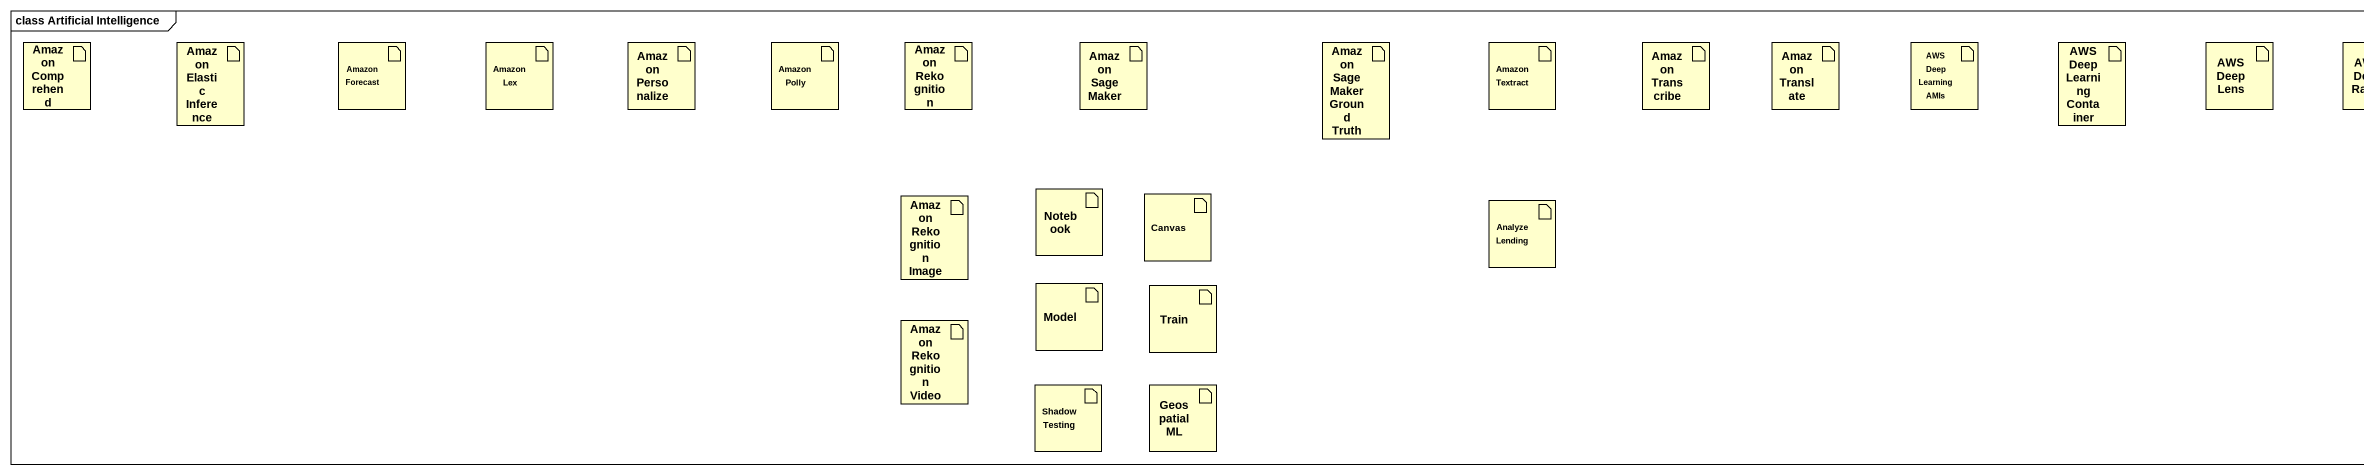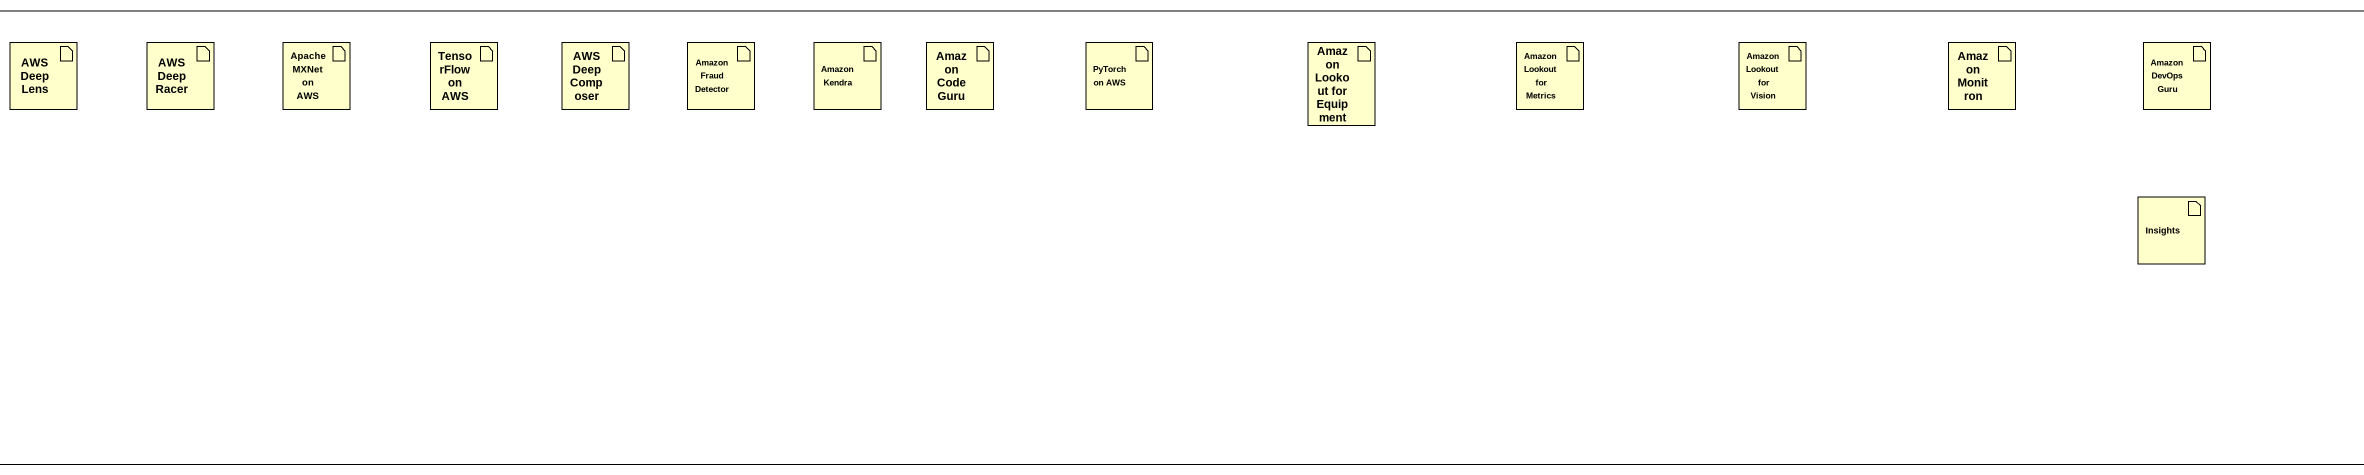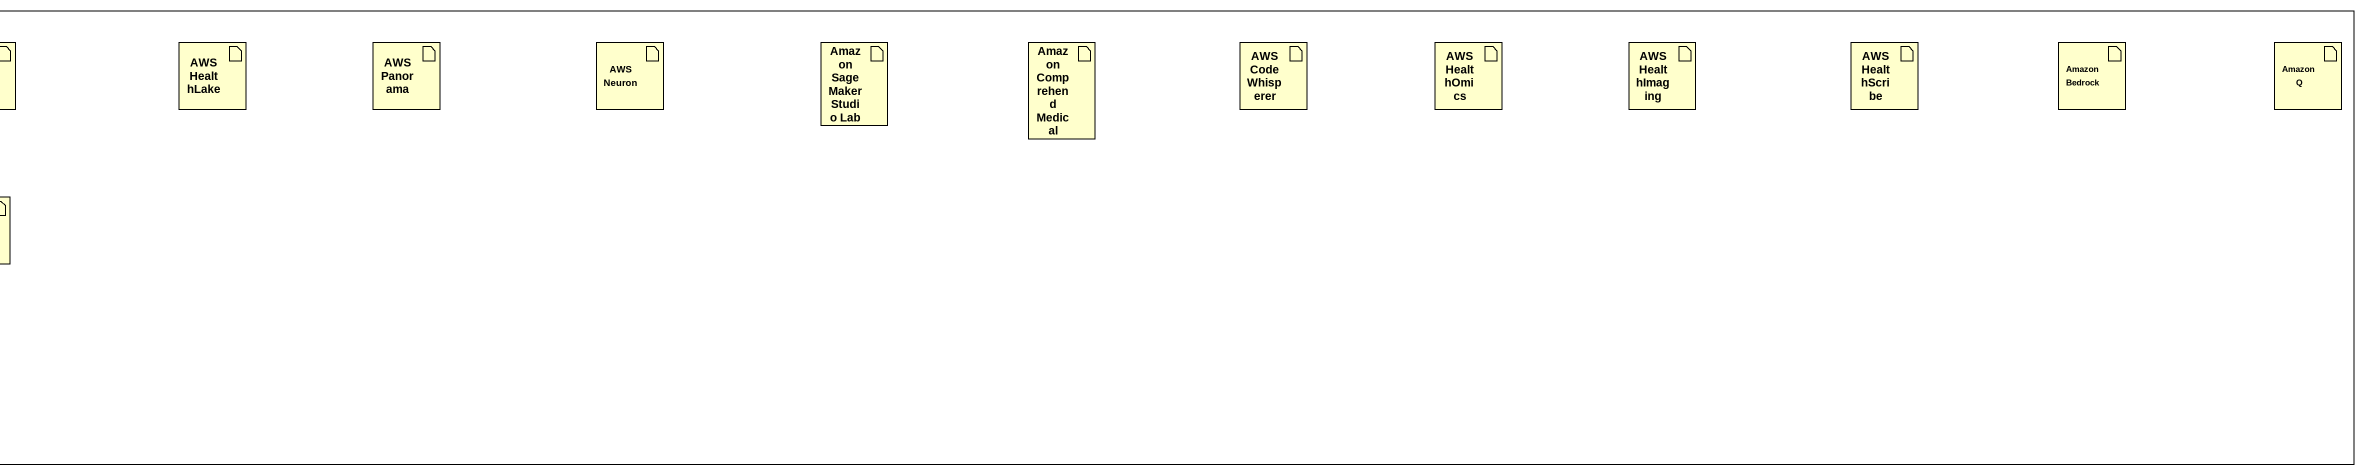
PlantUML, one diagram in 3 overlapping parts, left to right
@startuml
mainframe class Artificial Intelligence
artifact "Amazon Comprehend" as Amazon_Comprehend
artifact "Amazon Elastic Inference" as Amazon_Elastic_Inference
artifact "Amazon Forecast" as Amazon_Forecast
artifact "Amazon Lex" as Amazon_Lex
artifact "Amazon Personalize" as Amazon_Personalize
artifact "Amazon Polly" as Amazon_Polly
artifact "Amazon Rekognition" as Amazon_Rekognition
artifact "Amazon SageMaker" as Amazon_SageMaker
artifact "Amazon SageMaker Ground Truth" as Amazon_SageMaker_Ground
artifact "Amazon Textract" as Amazon_Textract
artifact "Amazon Transcribe" as Amazon_Transcribe
artifact "Amazon Translate" as Amazon_Translate
artifact "AWS Deep Learning AMIs" as AWS_Deep_Learning_AMIs
artifact "AWS Deep Learning Container" as AWS_Deep_Learning_Container
artifact "AWS DeepLens" as AWS_DeepLens
artifact "AWS DeepRacer" as AWS_DeepRacer
artifact "Apache MXNet on AWS" as Apache_MXNet_on_AWS
artifact "TensorFlow on AWS" as TensorFlow_on_AWS
artifact "AWS DeepComposer" as AWS_DeepComposer
artifact "Amazon Fraud Detector" as Amazon_Fraud_Detector
artifact "Amazon Kendra" as Amazon_Kendra
artifact "Amazon CodeGuru" as Amazon_CodeGuru
artifact "PyTorch on AWS" as PyTorch_on_AWS
artifact "Amazon Lookout for Equipment" as Amazon_Lookout_for_Equipment
artifact "Amazon Lookout for Metrics" as Amazon_Lookout_for_Metrics
artifact "Amazon Lookout for Vision" as Amazon_Lookout_for_Vision
artifact "Amazon Monitron" as Amazon_Monitron
artifact "Amazon DevOps Guru" as Amazon_DevOps_Guru
artifact "AWS HealthLake" as AWS_HealthLake
artifact "AWS Panorama" as AWS_Panorama
artifact "AWS Neuron" as AWS_Neuron
artifact "Amazon SageMaker Studio Lab" as Amazon_SageMaker_Studio_Lab
artifact "Amazon Comprehend Medical" as Amazon_Comprehend_Medical
artifact "AWS CodeWhisperer" as AWS_CodeWhisperer
artifact "AWS HealthOmics" as AWS_HealthOmics
artifact "AWS HealthImaging" as AWS_HealthImaging
artifact "AWS HealthScribe" as AWS_HealthScribe
artifact "Amazon Bedrock" as Amazon_Bedrock
artifact "Amazon Q" as Amazon_Q
artifact "Amazon Rekognition Image" as Amazon_Rekognition_Image
artifact Notebook
artifact Canvas
artifact "Analyze Lending" as Analyze_Lending
artifact Insights
artifact Model
artifact Train
artifact "Amazon Rekognition Video" as Amazon_Rekognition_Video
artifact "Shadow Testing" as Shadow_Testing
artifact "Geospatial ML" as Geospatial_ML
@enduml
